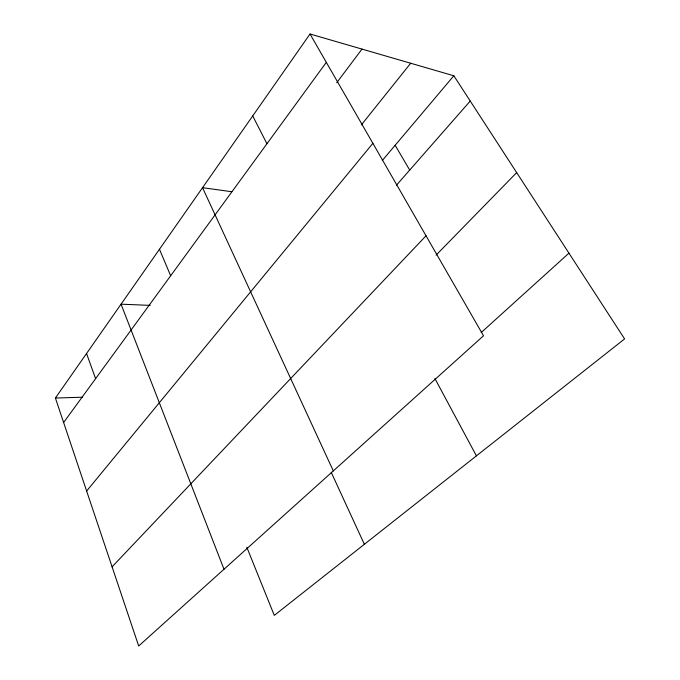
<?xml version="1.0" encoding="UTF-8"?>
<svg xmlns="http://www.w3.org/2000/svg" width="680" height="680" viewBox="0 0 680 680"><rect width="100%" height="100%" fill="white"/><g stroke="black" fill="none" stroke-linecap="round" stroke-linejoin="round"><path stroke-width="1.02" d="M310.029 34L483.514 335.784L138.678 646L55.403 398.038L310.029 34L453.84 75.778L624.597 338.912L274.295 615.383L246.815 547.255M63.622 422.51L326.324 62.339M336.736 82.739L361.998 49.096M361.352 124.907L410.686 63.24M86.641 491.037L372.878 143.335M382.253 160.548L453.84 75.778M396.44 185.215L470.237 101.04M112.09 566.831L426.037 235.79M436.075 255.153L516.673 172.601M481.177 332.562L568.947 253.155M55.403 398.038L82.399 397.222M150.263 305.371L121.048 304.19L224 569.245M231.821 191.734L202.538 187.671L333.31 470.909M395.139 145.282L409.708 170.077M434.92 378.556L476.416 455.863M252.722 115.931L266.951 143.735M331.219 472.311L364.361 544.298M159.469 249.246L170.655 275.765M86.547 353.515L95.599 378.666"/></g></svg>
